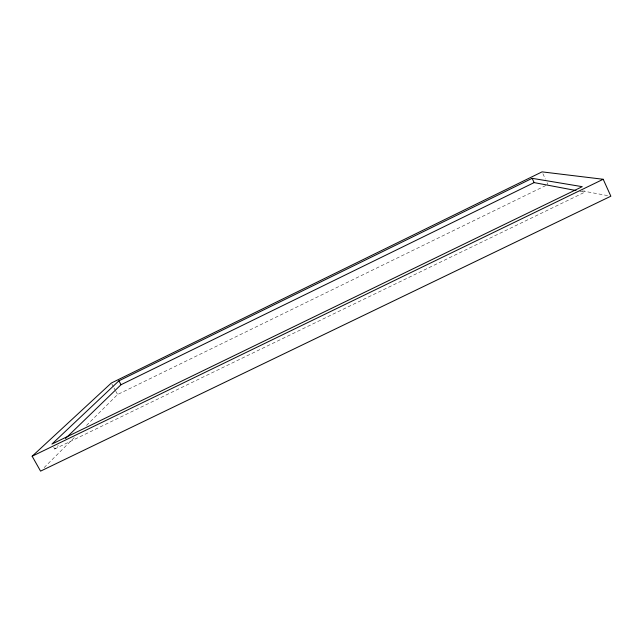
<?xml version="1.0" encoding="UTF-8"?>
<svg xmlns="http://www.w3.org/2000/svg" width="643" height="643" viewBox="0 0 643 643"><rect width="100%" height="100%" fill="white"/><g stroke="black" fill="none" stroke-linecap="round" stroke-linejoin="round"><path stroke-width="0.48" stroke-dasharray="3.21 2.41" d="M44.102 467.622L74.484 437.393M86.492 425.441L117.581 394.513L546.976 184.951M53.755 447.351L54.671 448.991L58.28 445.495M54.671 448.991L584.768 192.193L584.053 190.617M582.317 190.907L608.881 195.834M579.898 191.268L584.768 192.193M111.761 383.855L113.554 387.134M114.004 387.954L115.346 390.414M115.788 391.233L117.581 394.513M542.885 173.674L545.385 179.092M547.048 182.7L547.876 184.509"/><path stroke-width="0.96" d="M65.49 438.51L121.029 384.715L534.124 182.596L576.007 190.529M118.915 380.825L51.922 444.08L582.253 186.671L532.147 178.328L118.915 380.825L121.029 384.715M32.15 456.233L111.319 383.035L542.057 171.866L603.206 179.276L610.85 196.203L40.573 471.134L32.15 456.233L603.206 179.276M532.147 178.328L534.124 182.596"/></g></svg>
